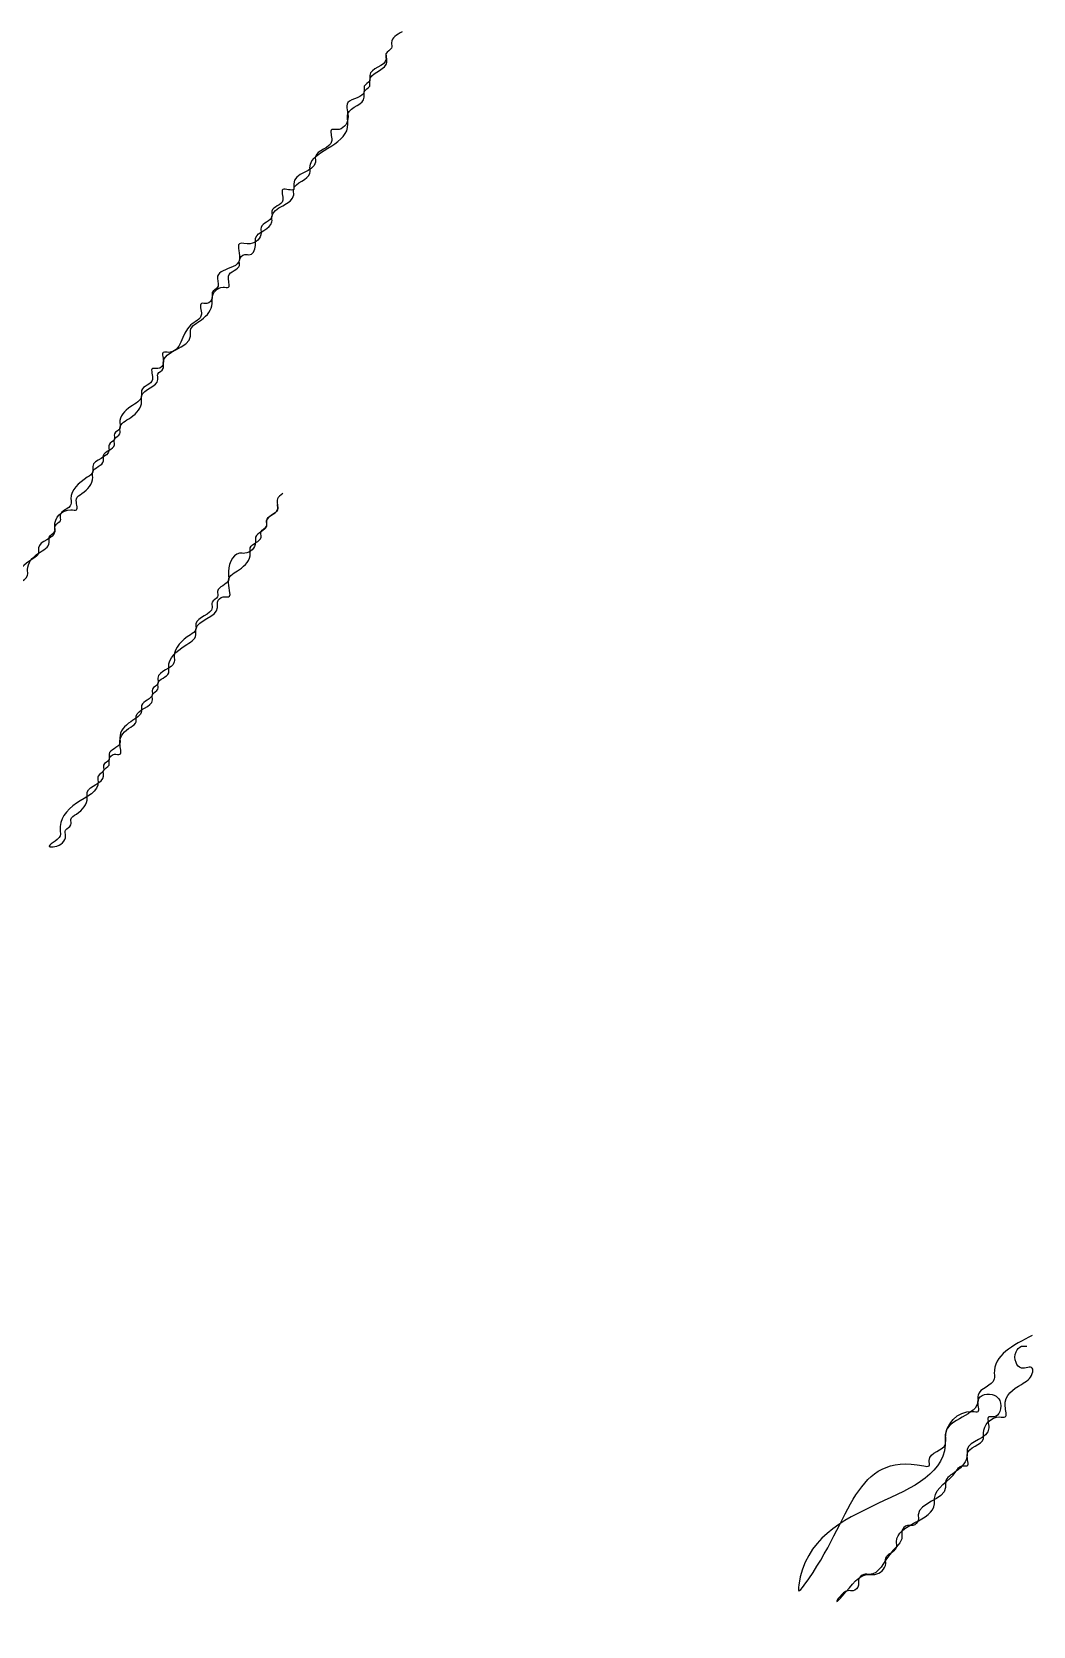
# Model space of a CAD drawing. Header units: metres. Extents: x 0 to 100, y 0 to 141.
# Drawn here: x 48.19 to 52.8, y 67.51 to 74.85 of the extents above; entities that cross this region are included whole.
import ezdxf

# ---------------------------------------------------------------- set-up
doc = ezdxf.new("R2010")
doc.units = ezdxf.units.M

msp = doc.modelspace()

# ---------------------------------------------------------------- linework, layer by layer
for points in [[(49.9, 74.85), (49.85, 74.8), (49.85, 74.775), (49.825, 74.75), (49.825, 74.725), (49.75, 74.65), (49.75, 74.625), (49.725, 74.6), (49.725, 74.575), (49.65, 74.525), (49.65, 74.45), (49.6, 74.4), (49.575, 74.4), (49.575, 74.35), (49.5, 74.275), (49.5, 74.25), (49.4, 74.15), (49.4, 74.125), (49.35, 74.125), (49.35, 74.075), (49.3, 74.025), (49.3, 74), (49.25, 73.95), (49.25, 73.925), (49.2, 73.875), (49.15, 73.875), (49.15, 73.8), (49.075, 73.75), (49.05, 73.725), (49.05, 73.675), (49.025, 73.65), (49.025, 73.625), (49, 73.6), (48.975, 73.6), (48.975, 73.55), (48.925, 73.5), (48.825, 73.375), (48.8, 73.375), (48.8, 73.325), (48.775, 73.3), (48.75, 73.3), (48.75, 73.25), (48.7, 73.2), (48.7, 73.175), (48.65, 73.125), (48.6, 73.05), (48.6, 73.025), (48.575, 73), (48.575, 72.975), (48.55, 72.95), (48.55, 72.925), (48.475, 72.85), (48.475, 72.825), (48.45, 72.8), (48.375, 72.7), (48.375, 72.675), (48.325, 72.625), (48.325, 72.6), (48.3, 72.575), (48.3, 72.55), (48.225, 72.475), (48.225, 72.45), (48.2, 72.425), (48.125, 72.325), (48.125, 72.3), (48.1, 72.275), (48.1, 72.25), (48.05, 72.2), (48.05, 72.175), (48, 72.125), (48, 72.1), (47.975, 72.075), (47.925, 72), (47.925, 71.975), (47.875, 71.925), (47.875, 71.9), (47.85, 71.875), (47.85, 71.85), (47.825, 71.825), (47.825, 71.8), (47.75, 71.675), (47.725, 71.65), (47.725, 71.625), (47.675, 71.575), (47.675, 71.55), (47.65, 71.525), (47.65, 71.5), (47.6, 71.45), (47.6, 71.425), (47.575, 71.375), (47.55, 71.35), (47.55, 71.325), (47.525, 71.3), (47.525, 71.275), (47.475, 71.225), (47.475, 71.2), (47.45, 71.175), (47.45, 71.15), (47.425, 71.1), (47.375, 71.05), (47.375, 71.025), (47.35, 71), (47.35, 70.975), (47.3, 70.925), (47.3, 70.875), (47.225, 70.8), (47.225, 70.775), (47.175, 70.675), (47.125, 70.625), (47.125, 70.6), (47.075, 70.55), (47.075, 70.525), (47.025, 70.475), (47.025, 70.45), (46.95, 70.375), (46.95, 70.35), (46.9, 70.275), (46.875, 70.25), (46.875, 70.225), (46.825, 70.175), (46.825, 70.15), (46.75, 70.075), (46.75, 70.05), (46.725, 70.025), (46.725, 70), (46.675, 69.925), (46.65, 69.9), (46.65, 69.875), (46.6, 69.825), (46.6, 69.775), (46.55, 69.725), (46.55, 69.7), (46.525, 69.675), (46.525, 69.65), (46.5, 69.6), (46.475, 69.575), (46.475, 69.55), (46.45, 69.525), (46.45, 69.5), (46.4, 69.45), (46.375, 69.45), (46.375, 69.35), (46.35, 69.325), (46.325, 69.275), (46.325, 69.25), (46.275, 69.2), (46.275, 69.15), (46.25, 69.125), (46.25, 69.1), (46.225, 69.075), (46.225, 69.05), (46.2, 68.975), (46.15, 68.925), (46.15, 68.875), (46.125, 68.85), (46.125, 68.8), (46.1, 68.775), (46.1, 68.75), (46.075, 68.725), (46.075, 68.7), (46.05, 68.6), (46.025, 68.575), (46.025, 68.5), (46, 68.475), (46, 68.375), (45.975, 68.35), (45.975, 68.325), (45.95, 68.3), (45.95, 68.225), (45.925, 68), (45.9, 67.975), (45.925, 67.95), (45.925, 67.9), (45.9, 67.875), (45.9, 67.625), (45.875, 67.6), (45.825, 67.6), (45.8, 67.575), (45.55, 67.6), (45.5, 67.6), (45.475, 67.625), (45.45, 67.625), (45.425, 67.65), (45.4, 67.65), (45.375, 67.675), (45.275, 67.675), (45.35, 67.675), (45.4, 67.65), (45.425, 67.625), (45.475, 67.625), (45.5, 67.6), (45.55, 67.6), (45.575, 67.575), (45.65, 67.575), (45.675, 67.55), (45.7, 67.55), (45.8, 67.575), (45.825, 67.6), (45.875, 67.6), (45.9, 67.625), (45.925, 67.625), (45.925, 67.65), (45.9, 67.675), (45.9, 67.8), (45.925, 67.825), (45.95, 68.225), (45.95, 68.3), (45.975, 68.325), (45.975, 68.35), (46, 68.375), (46, 68.475), (46.025, 68.5), (46.025, 68.575), (46.05, 68.6), (46.075, 68.675), (46.1, 68.675), (46.1, 68.75), (46.125, 68.775), (46.125, 68.85), (46.15, 68.875), (46.15, 68.9), (46.175, 68.925), (46.2, 68.975), (46.2, 69), (46.225, 69.025), (46.225, 69.05), (46.25, 69.075), (46.25, 69.125), (46.275, 69.15), (46.275, 69.175), (46.3, 69.2), (46.35, 69.275), (46.35, 69.325), (46.375, 69.35), (46.375, 69.375), (46.425, 69.425), (46.425, 69.475), (46.45, 69.5), (46.45, 69.525), (46.5, 69.575), (46.525, 69.625), (46.525, 69.65), (46.55, 69.675), (46.55, 69.7), (46.575, 69.725), (46.575, 69.75), (46.6, 69.775), (46.6, 69.8), (46.65, 69.85), (46.675, 69.9), (46.675, 69.925), (46.725, 69.975), (46.725, 70), (46.75, 70.025), (46.75, 70.05), (46.825, 70.125), (46.825, 70.15), (46.875, 70.2), (46.95, 70.325), (46.95, 70.35), (47.025, 70.425), (47.025, 70.45), (47.05, 70.475), (47.05, 70.5), (47.1, 70.55), (47.1, 70.575), (47.175, 70.65), (47.2, 70.725), (47.2, 70.75), (47.275, 70.825), (47.275, 70.85), (47.3, 70.875), (47.325, 70.875), (47.325, 70.925), (47.35, 70.95), (47.35, 71), (47.4, 71.075), (47.45, 71.125), (47.45, 71.175), (47.5, 71.225), (47.5, 71.25), (47.55, 71.3), (47.575, 71.3), (47.575, 71.375), (47.6, 71.4), (47.65, 71.475), (47.65, 71.5), (47.675, 71.525), (47.675, 71.55), (47.725, 71.6), (47.725, 71.65), (47.75, 71.675), (47.75, 71.7), (47.8, 71.775), (47.825, 71.8), (47.825, 71.825), (47.875, 71.875), (47.875, 71.9), (47.925, 71.95), (47.925, 71.975), (47.95, 72), (47.95, 72.025), (48, 72.1), (48.025, 72.125), (48.025, 72.15), (48.075, 72.2), (48.075, 72.225), (48.1, 72.25), (48.1, 72.275), (48.175, 72.35), (48.175, 72.375), (48.225, 72.45), (48.275, 72.5), (48.275, 72.525), (48.3, 72.55), (48.3, 72.575), (48.375, 72.65), (48.4, 72.65), (48.4, 72.7), (48.425, 72.725), (48.475, 72.8), (48.475, 72.825), (48.525, 72.875), (48.525, 72.9), (48.575, 72.95), (48.575, 72.975), (48.6, 73), (48.6, 73.025), (48.65, 73.075), (48.7, 73.15), (48.7, 73.175), (48.775, 73.25), (48.775, 73.275), (48.8, 73.3), (48.8, 73.325), (48.925, 73.45), (48.925, 73.475), (48.975, 73.525), (49.025, 73.6), (49.025, 73.625), (49.075, 73.675), (49.1, 73.675), (49.1, 73.725), (49.15, 73.775), (49.15, 73.8), (49.175, 73.825), (49.2, 73.825), (49.225, 73.875), (49.225, 73.9), (49.3, 73.975), (49.3, 74), (49.4, 74.1), (49.4, 74.125), (49.475, 74.2), (49.475, 74.225), (49.575, 74.325), (49.65, 74.425), (49.65, 74.475), (49.725, 74.55), (49.725, 74.575), (49.75, 74.6), (49.75, 74.625), (49.825, 74.7), (49.825, 74.75)], [(49.35, 72.725), (49.325, 72.7), (49.325, 72.65), (49.275, 72.6), (49.275, 72.575), (49.225, 72.525), (49.225, 72.5), (49.175, 72.45), (49.15, 72.45), (49.1, 72.35), (49.1, 72.325), (49.05, 72.275), (49.05, 72.25), (49.025, 72.225), (49.025, 72.2), (48.95, 72.125), (48.95, 72.1), (48.925, 72.075), (48.85, 71.975), (48.85, 71.95), (48.775, 71.875), (48.775, 71.85), (48.75, 71.825), (48.75, 71.8), (48.7, 71.75), (48.7, 71.725), (48.65, 71.675), (48.6, 71.6), (48.6, 71.575), (48.55, 71.525), (48.55, 71.5), (48.525, 71.475), (48.525, 71.45), (48.5, 71.425), (48.5, 71.4), (48.4, 71.3), (48.325, 71.175), (48.325, 71.15), (48.275, 71.1), (48.3, 71.1), (48.35, 71.15), (48.35, 71.175), (48.375, 71.2), (48.375, 71.225), (48.4, 71.25), (48.45, 71.325), (48.45, 71.35), (48.525, 71.425), (48.525, 71.45), (48.55, 71.475), (48.55, 71.5), (48.575, 71.525), (48.6, 71.525), (48.6, 71.575), (48.65, 71.65), (48.675, 71.675), (48.675, 71.7), (48.75, 71.775), (48.75, 71.8), (48.775, 71.825), (48.775, 71.85), (48.825, 71.9), (48.825, 71.925), (48.9, 72.025), (48.95, 72.075), (48.95, 72.1), (49.05, 72.2), (49.05, 72.225), (49.075, 72.25), (49.1, 72.25), (49.1, 72.325), (49.15, 72.375), (49.2, 72.45), (49.2, 72.475), (49.25, 72.525), (49.25, 72.55), (49.275, 72.575), (49.275, 72.6), (49.325, 72.65), (49.325, 72.675)], [(52.8, 68.85), (52.625, 68.675), (52.625, 68.65), (52.55, 68.575), (52.55, 68.55), (52.4, 68.4), (52.4, 68.375), (51.725, 67.7), (51.725, 67.675), (51.75, 67.7), (52.3, 68.25), (52.325, 68.25), (52.325, 68.275), (52.4, 68.35), (52.4, 68.375), (52.525, 68.5), (52.55, 68.5), (52.55, 68.55), (52.625, 68.575), (52.65, 68.55), (52.65, 68.5), (52.625, 68.475), (52.6, 68.475), (52.6, 68.425), (52.5, 68.325), (52.5, 68.3), (52.45, 68.225), (52.4, 68.175), (52.4, 68.15), (52.275, 68.025), (52.275, 68), (52.25, 67.975), (52.225, 67.975), (52.2, 67.95), (52.2, 67.925), (52.15, 67.85), (52.05, 67.75), (52.025, 67.75), (52, 67.725), (52, 67.7), (51.975, 67.675), (51.95, 67.675), (51.9, 67.625), (51.925, 67.65), (52.05, 67.75), (52.075, 67.75), (52.125, 67.8), (52.125, 67.825), (52.175, 67.875), (52.175, 67.9), (52.35, 68.075), (52.35, 68.1), (52.45, 68.225), (52.475, 68.25), (52.5, 68.25), (52.5, 68.3), (52.575, 68.375), (52.575, 68.4), (52.65, 68.475), (52.675, 68.475), (52.675, 68.525), (52.75, 68.625), (52.8, 68.675), (52.8, 68.7), (52.75, 68.7), (52.725, 68.725), (52.725, 68.775), (52.75, 68.8), (52.775, 68.8)]]:
    msp.add_spline(points, degree=3)

doc.saveas('drawing.dxf')
